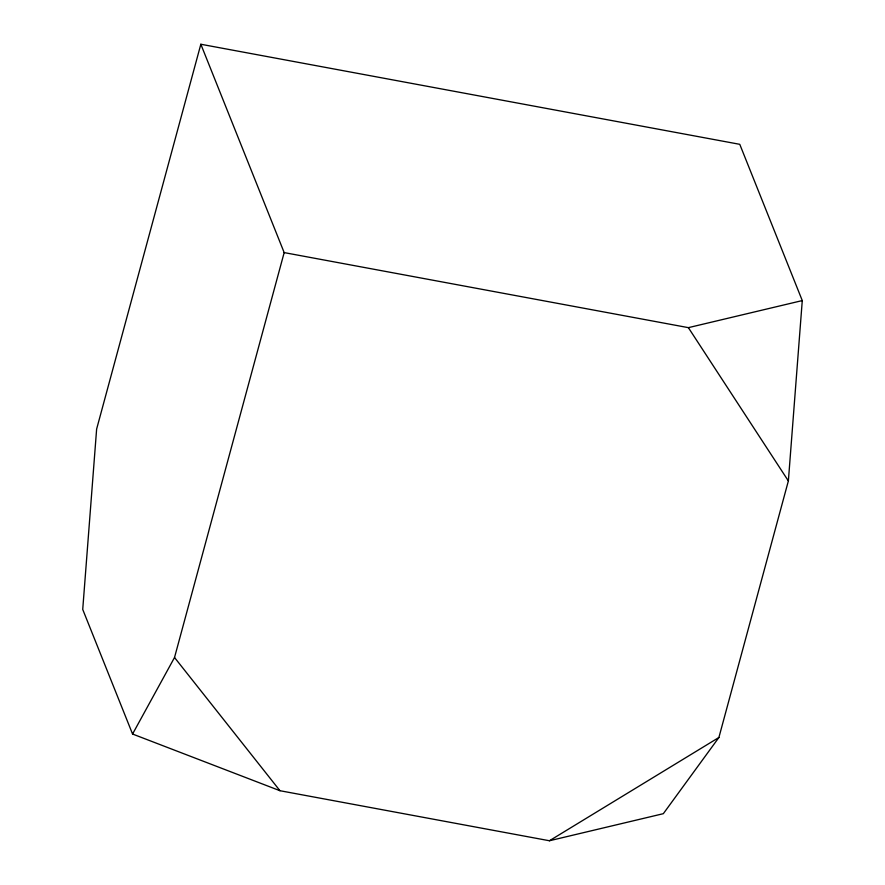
<?xml version="1.0" encoding="UTF-8"?>
<svg xmlns="http://www.w3.org/2000/svg" width="885" height="885" viewBox="0 0 885 885"><rect width="100%" height="100%" fill="white"/><g stroke="black" fill="none" stroke-linecap="round" stroke-linejoin="round"><path stroke-width="1.33" d="M788.369 480.942L802.275 300.579L739.771 144.321L200.84 44.25L96.631 429.07L82.725 609.433L132.562 734.03L279.959 790.714L549.43 840.75L663.33 813.68L718.897 737.493L788.369 480.942L688.375 327.649L284.173 252.601L200.84 44.25M132.562 734.03L174.522 657.511L284.173 252.601M549.43 840.75L718.897 737.493M688.375 327.649L802.275 300.579M174.522 657.511L279.959 790.714"/></g></svg>
